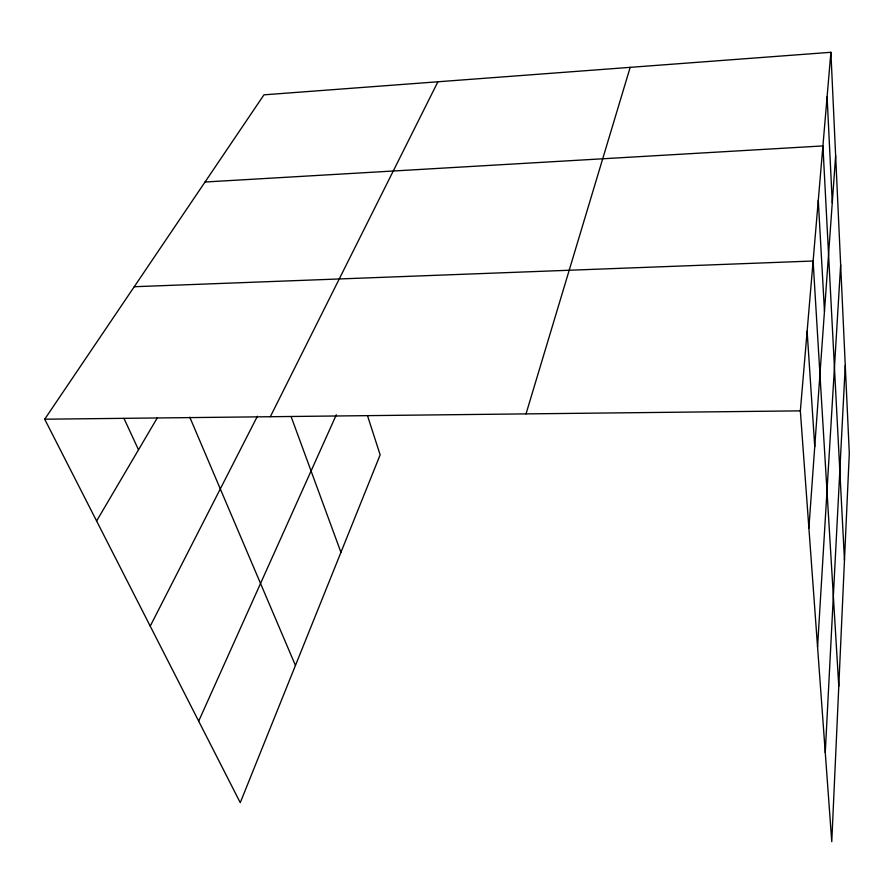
<?xml version="1.0" encoding="UTF-8"?>
<svg xmlns="http://www.w3.org/2000/svg" width="894" height="894" viewBox="0 0 894 894"><rect width="100%" height="100%" fill="white"/><g stroke="black" fill="none" stroke-linecap="round" stroke-linejoin="round"><path stroke-width="1.34" d="M825.263 752.547L845.266 365.422M817.563 647.01L840.651 264.847M808.891 528.13L835.644 155.768M830.895 52.288L849.3 453.28L831.766 841.712L800.342 410.86L830.895 52.288L263.953 94.831L44.7 419.208L240.251 802.678L380.151 454.867L367.523 415.744M526.03 413.888L630.181 67.352M198.68 721.145L336.312 414.816M270.323 416.716L437.904 81.779M150.226 626.135L257.405 416.258M96.608 521.001L157.411 417.666M205.028 182.007L822.916 145.923L844.472 560.247M134.245 286.728L813.104 261.014L838.784 686.201M44.7 419.208L800.342 410.86M123.953 418.392L138.514 449.783M189.796 417.241L295.445 665.471M291.153 416.705L340.938 552.358M807.126 331.238L814.747 446.676M818.278 200.357L824.469 311.257M827.106 96.82L832.269 202.793"/></g></svg>
